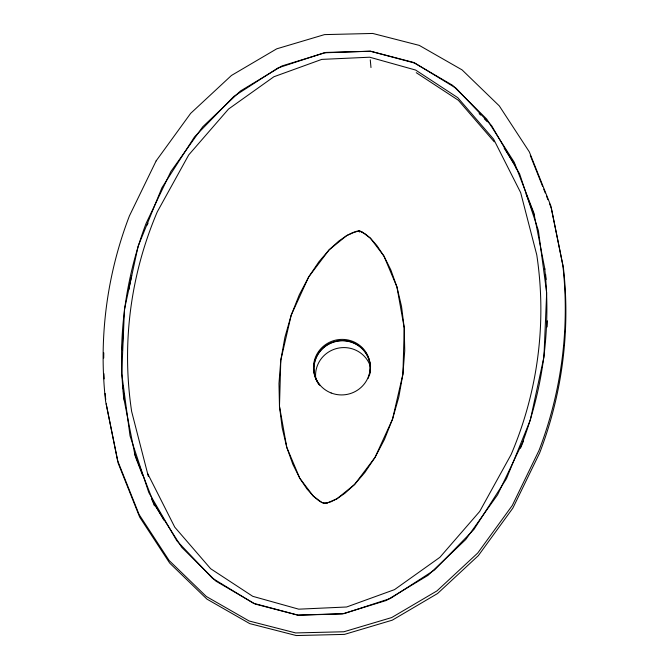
<?xml version="1.0" encoding="UTF-8"?>
<svg xmlns="http://www.w3.org/2000/svg" width="669" height="669" viewBox="0 0 669 669"><rect width="100%" height="100%" fill="white"/><g stroke="black" fill="none" stroke-linecap="round" stroke-linejoin="round"><path stroke-width="1" d="M520.515 448.222L523.593 440.67M147.13 225.085L148.025 223.195M326.974 503.088L336.908 498.798L345.003 493.187L354.562 484.498L364.822 472.531L375.025 457.404L384.458 439.441L392.536 419.137L398.791 397.127L402.922 374.096L404.745 350.815L404.243 328.036L401.542 306.502L396.934 286.942L390.863 269.967L383.922 256.051L376.848 245.473L370.4 238.197L365.257 233.874L359.37 230.947L352.906 232.478L346.818 235.521L338.715 241.133L329.156 249.821L318.896 261.788L308.702 276.916L299.26 294.878L291.191 315.183L284.927 337.201L280.796 360.223L278.973 383.504L279.475 406.292L282.176 427.817L286.784 447.377L292.863 464.353L299.796 478.276L306.879 488.855L313.326 496.122L318.469 500.445L321.873 502.511L325.092 503.381L330.812 501.85L336.908 498.798L354.562 484.498L375.025 457.404L392.536 419.137L402.922 374.096L404.243 328.036L396.934 286.942L383.922 256.051L370.4 238.197L361.837 231.809L359.37 230.947L356.736 231.231L346.818 235.521L329.156 249.821L308.702 276.916L291.191 315.183L280.796 360.223L279.475 406.292L286.784 447.377L299.796 478.276L313.326 496.122L321.873 502.511L324.356 503.372L326.974 503.088L323.637 503.213M358.634 230.939L361.837 231.809M416.243 72.678L458.349 100.275L494.224 141.811M479.129 113.613L480.618 115.076M484.331 118.756L487.3 121.691M504.133 148.108L514.787 164.833L516.301 168.73M151.453 498.714L163.913 520.156M147.74 473.736L174.776 527.189L210.651 568.725L252.757 596.322L298.734 609.175L346.634 606.992L394.526 589.623L439.893 557.319L479.69 511.459L511.108 454.577A382.844 374.055 -12.7 0 0 536.772 254.922L520.674 192.647L493.63 139.194L457.763 97.657L415.65 70.061L369.681 57.208L321.772 59.39L273.88 76.759L228.522 109.064L188.717 154.924L157.299 211.805A382.844 374.055 -12.7 0 0 131.642 411.46L148.326 476.353M530.291 155.451L542.567 186.233M543.721 189.118L545.252 192.973M546.406 195.858L547.936 199.705M549.475 203.552L551.39 208.36L563.407 267.809A408.91 399.518 -12.7 0 1 539.599 453.064L512.864 508.106L478.352 555.621L437.559 593.528L392.277 620.171L344.485 634.388L296.267 635.55L249.738 623.617L206.922 599.106L169.692 563.081L139.679 517.129L118.196 463.257L106.179 403.808M526.11 194.035L534.414 215.451M134.586 453.549L154.213 504.167L181.7 547.309L215.853 581.093L255.182 604.048L297.964 615.162L342.327 613.95L386.339 600.469L428.068 575.307L465.699 539.565L497.577 494.801L522.322 442.978A393.163 384.14 -12.7 0 0 544.725 268.712M135.556 457.144L142.723 475.634M152.156 499.969L154.422 505.814M359.37 230.947L359.621 232.076M544.917 269.298L533.82 212.834L514.202 162.216L486.714 119.074L452.553 85.289L413.225 62.334L370.45 51.22L326.079 52.433L282.075 65.913L240.338 91.076L202.715 126.817L170.829 171.582L146.085 223.404A393.163 384.14 -12.7 0 0 123.69 397.67L135.18 456.166M370.266 59.825L370.986 67.552M124.275 400.288A393.163 384.14 -12.7 0 1 123.405 391.081M123.238 389.024A393.163 384.14 -12.7 0 1 123.012 385.938M122.268 349.828A393.163 384.14 -12.7 0 1 123.313 330.177M128.732 289.802A393.163 384.14 -12.7 0 1 131.701 275.595M319.08 384.717A28.391 27.738 -12.7 0 1 336.683 341.081A28.391 27.738 -12.7 0 1 369.681 374.556M545.628 274.39A393.163 384.14 -12.7 0 1 546.105 279.517M547.351 320.76A393.163 384.14 -12.7 0 1 547.15 326.94M105.735 399.677A408.91 399.518 -12.7 0 1 105.15 393.464M104.172 378.905A408.91 399.518 -12.7 0 1 103.954 373.695M103.72 358.04A408.91 399.518 -12.7 0 1 103.779 352.822M315.818 379.097A28.123 27.479 -12.7 0 1 337.753 348.248A28.123 27.479 -12.7 0 1 370.593 367.064M319.924 385.369A28.123 27.479 -12.7 0 1 338.297 341.073A28.123 27.479 -12.7 0 1 368.126 378.42M124.467 309.354L121.741 373.695L130.029 435.845L148.786 492.518L176.817 540.761L212.382 578.208L253.426 603.254L297.964 615.162L344.234 613.573L390.437 598.437L434.465 570.038L473.92 529.472L506.492 478.628L530.291 420.124L543.939 357.029L546.673 292.688L538.386 230.537L519.621 173.865L491.59 125.621L456.024 88.174L414.989 63.129L370.45 51.22L324.172 52.809L277.969 67.945L233.941 96.344L194.495 136.911L161.915 187.755L138.115 246.259L124.467 309.354M156.136 160.895L129.401 215.936A408.91 399.518 -12.7 0 0 105.593 401.191L117.61 460.64L139.093 514.511L169.106 560.463L206.328 596.489L249.144 620.999L295.681 632.933L343.891 631.762L391.691 617.554L436.966 590.903L477.758 553.004L512.278 505.488L539.005 450.446A408.91 399.518 -12.7 0 0 562.821 265.192L550.804 205.743L529.321 151.871L499.308 105.919L462.078 69.894L419.262 45.383L372.733 33.45L324.515 34.612L276.723 48.829L231.441 75.472L190.648 113.379L156.136 160.895M331.155 392.979A28.391 27.738 -12.7 0 0 369.957 363.108A28.391 27.738 -12.7 0 0 324.473 345.388A28.391 27.738 -12.7 0 0 331.155 392.979"/></g></svg>
